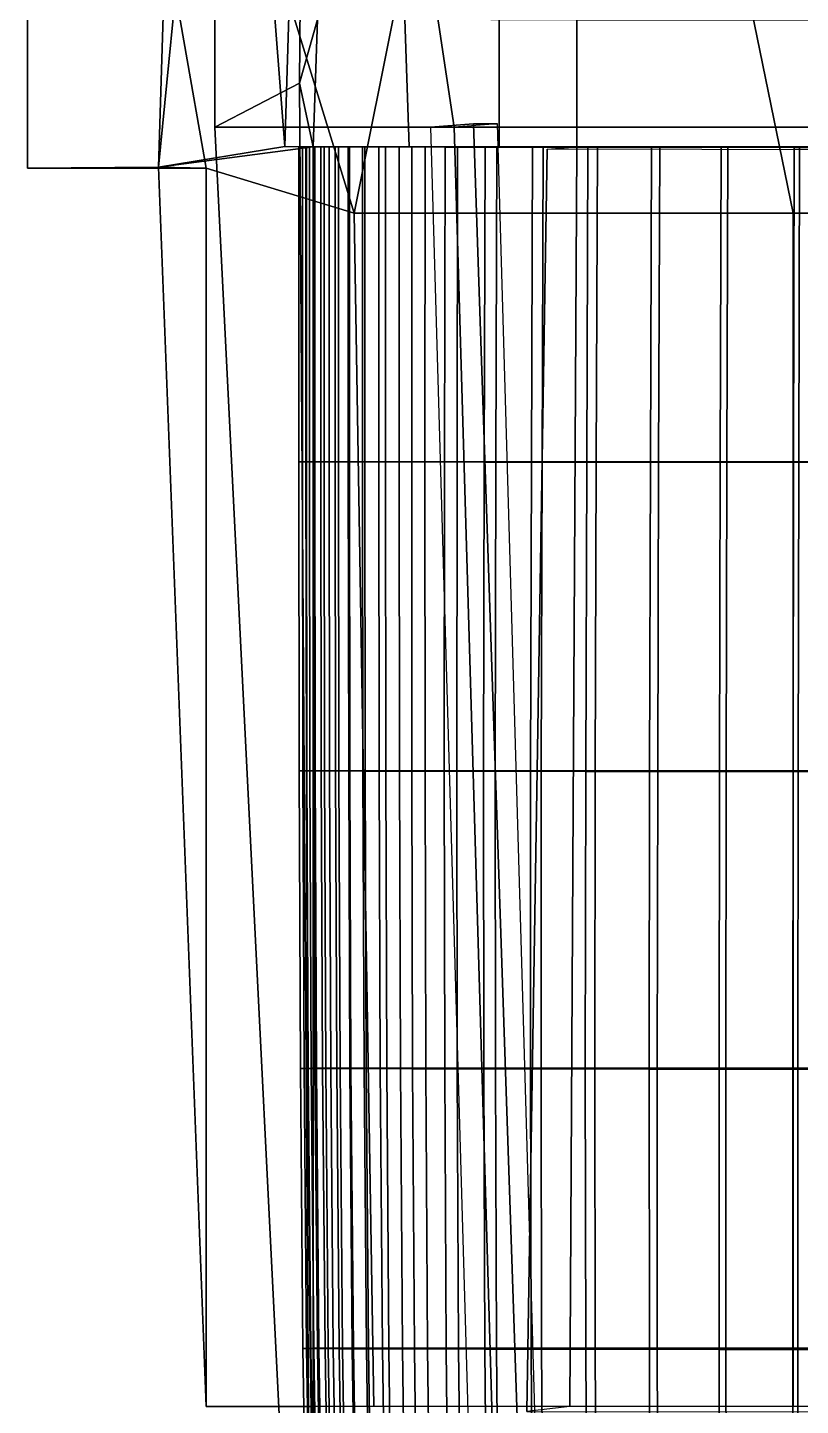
# Model space of a CAD drawing. Extents: x -7.9 to 7.9, y -12.5 to 11.9.
# Drawn here: x -1.407 to -0.453, y -8.435 to -6.735 of the extents above; entities that cross this region are included whole.
import ezdxf

# ---------------------------------------------------------------- set-up
doc = ezdxf.new("R2010")
doc.units = 0

msp = doc.modelspace()

# ---------------------------------------------------------------- linework, layer by layer
for points in [[(-0.0191, -6.8577, 1.8942), (-0.0191, -4.8885, 1.8929), (-1.1757, -4.8933, 1.8929), (-0.8801, -6.8577, 1.8942)], [(-1.1757, -6.8577, 2.7154), (-0.8801, -6.8577, 1.8942), (-1.1757, -4.8933, 1.8929), (-1.1757, -4.8933, 2.7154)], [(-1.1757, -6.8577, 2.7154), (-1.1757, -4.8933, 2.7154), (-1.0554, -4.8933, 2.7064), (-1.0711, -6.8036, 2.7083)], [(-1.0711, -6.8036, 2.7083), (-1.0554, -4.8933, 2.7064), (-1.0489, -6.7251, 2.887)], [(-1.4068, -6.9085, 2.8876), (-1.245, -6.907, 2.8947), (-1.188, -5.0522, 2.887), (-1.4068, -5.0525, 2.8876)], [(-1.4068, -6.9085, 2.358), (-1.4068, -6.9085, 2.8876), (-1.4068, -5.0525, 2.8876), (-1.4068, -5.6512, 1.898)], [(-1.245, -6.907, 2.8947), (-1.2041, -6.4889, 3.0639), (-1.1666, -5.2702, 3.0588), (-1.188, -5.0522, 2.887)], [(-1.0332, -5.053, 3.8295), (-1.0822, -5.2706, 3.5727), (-1.1196, -6.4893, 3.5778), (-1.0894, -6.8815, 3.8371)], [(-1.0894, -6.8815, 3.8371), (-0.8246, -6.8821, 4.2628), (-0.8246, -5.0525, 4.2628), (-1.0332, -5.053, 3.8295)], [(-0.8246, -6.8821, 4.2628), (-0.8246, -6.4686, 4.56), (-0.8246, -5.6879, 4.6029), (-0.8246, -5.0525, 4.2628)], [(-1.0035, -6.9637, 1.8637), (-1.4068, -5.6512, 1.898), (-0.7359, -5.6269, 1.7561)], [(-1.0035, -6.9637, 1.8637), (-0.7359, -5.6269, 1.7561), (-0.4619, -6.9637, 1.5434)], [(-0.0191, -6.9637, 1.5434), (-0.4619, -6.9637, 1.5434), (-0.7359, -5.6269, 1.7561), (-0.0191, -5.6269, 1.7561)], [(-1.4068, -5.6512, 1.898), (-1.0035, -6.9637, 1.8637), (-1.1865, -6.9085, 2.358)], [(-1.4068, -5.6512, 1.898), (-1.1865, -6.9085, 2.358), (-1.4068, -6.9085, 2.358)], [(-0.3954, -6.8821, 4.4769), (-0.3954, -6.4686, 4.7741), (-0.8246, -6.4686, 4.56), (-0.8246, -6.8821, 4.2628)], [(-1.0894, -6.8815, 3.8371), (-1.1196, -6.4893, 3.5778), (-1.2041, -6.4889, 3.0639), (-1.245, -6.907, 2.8947)], [(-1.0711, -6.8036, 2.7083), (-1.0489, -6.7251, 2.887), (-1.0543, -6.8821, 2.8876)], [(-1.0543, -6.8821, 2.8876), (-1.0489, -6.7251, 2.887), (-0.9409, -6.7247, 3.7824), (-0.9357, -6.8821, 3.7818)], [(-0.9357, -6.8821, 3.7818), (-0.9409, -6.7247, 3.7824), (-0.7286, -6.7255, 4.1048), (-0.7286, -6.8821, 4.1048)], [(-0.7286, -6.8821, 4.1048), (-0.7286, -6.7255, 4.1048), (-0.3604, -6.7255, 4.2749), (-0.3604, -6.8821, 4.2749)], [(-1.0711, -6.8036, 2.7083), (-1.0543, -9.2853, 2.7062), (-1.1757, -6.8577, 2.7154)], [(-1.0543, -8.4361, 2.8876), (-1.0543, -9.2853, 2.7062), (-1.0711, -6.8036, 2.7083), (-1.0543, -6.8821, 2.8876)], [(-0.8063, -9.3734, 1.8942), (-0.8801, -6.8577, 1.8942), (-1.1757, -6.8577, 2.7154), (-1.0543, -9.2853, 2.7062)], [(-0.9096, -6.8577, 1.9763), (-0.8362, -9.3759, 1.9721), (-0.7713, -9.3753, 1.9905), (-0.8565, -6.8538, 1.9887)], [(-0.9096, -6.8577, 1.9763), (-0.8565, -6.8538, 1.9887), (-0.8269, -6.8538, 1.8942), (-0.8801, -6.8577, 1.8942)], [(-0.0191, -9.3734, 1.8942), (-0.0191, -6.8577, 1.8942), (-0.8801, -6.8577, 1.8942), (-0.8063, -9.3734, 1.8942)], [(-0.7533, -9.3768, 1.8922), (-0.8269, -6.8538, 1.8942), (-0.8565, -6.8538, 1.9887), (-0.7713, -9.3753, 1.9905)], [(-1.0543, -6.8821, 2.8876), (-0.9357, -6.8821, 3.7818), (-1.0894, -6.8815, 3.8371), (-1.245, -6.907, 2.8947)], [(-1.0543, -6.8821, 2.8876), (-1.245, -6.907, 2.8947), (-1.1865, -8.4361, 2.8876), (-1.0543, -8.4361, 2.8876)], [(-0.7286, -6.8821, 4.1048), (-0.8246, -6.8821, 4.2628), (-1.0894, -6.8815, 3.8371), (-0.9357, -6.8821, 3.7818)], [(-1.058, -6.8821, 2.9855), (-1.0676, -6.8821, 2.889), (-1.072, -6.8821, 2.8894), (-1.0625, -6.8821, 2.9859)], [(-1.0676, -7.2706, 2.889), (-1.072, -7.2706, 2.8894), (-1.072, -6.8821, 2.8894), (-1.0676, -6.8821, 2.889)], [(-1.0625, -7.2706, 2.9859), (-1.0625, -6.8821, 2.9859), (-1.072, -6.8821, 2.8894), (-1.072, -7.2706, 2.8894)], [(-1.0536, -6.8821, 2.985), (-1.0631, -6.8821, 2.8885), (-1.0676, -6.8821, 2.889), (-1.058, -6.8821, 2.9855)], [(-1.0631, -7.2706, 2.8885), (-1.0676, -7.2706, 2.889), (-1.0676, -6.8821, 2.889), (-1.0631, -6.8821, 2.8885)], [(-1.0536, -6.8821, 2.985), (-1.0492, -6.8821, 2.9845), (-1.0587, -6.8821, 2.8881), (-1.0631, -6.8821, 2.8885)], [(-1.0631, -7.2706, 2.8885), (-1.0631, -6.8821, 2.8885), (-1.0587, -6.8821, 2.8881), (-1.0587, -7.2706, 2.8881)], [(-1.0478, -6.8821, 3.084), (-1.058, -6.8821, 2.9855), (-1.0625, -6.8821, 2.9859), (-1.0523, -6.8821, 3.0845)], [(-1.0523, -7.2707, 3.0843), (-1.0523, -6.8821, 3.0845), (-1.0625, -6.8821, 2.9859), (-1.0625, -7.2706, 2.9859)], [(-1.0492, -6.8821, 2.9845), (-1.0448, -6.8821, 2.984), (-1.0543, -6.8821, 2.8876), (-1.0587, -6.8821, 2.8881)], [(-1.0587, -7.2706, 2.8881), (-1.0587, -6.8821, 2.8881), (-1.0543, -6.8821, 2.8876), (-1.0543, -7.2706, 2.8876)], [(-1.0434, -6.8821, 3.0834), (-1.0536, -6.8821, 2.985), (-1.058, -6.8821, 2.9855), (-1.0478, -6.8821, 3.084)], [(-1.0448, -7.2706, 2.984), (-1.0543, -7.2706, 2.8876), (-1.0543, -6.8821, 2.8876), (-1.0448, -6.8821, 2.984)], [(-1.0434, -6.8821, 3.0834), (-1.039, -6.8821, 3.0829), (-1.0492, -6.8821, 2.9845), (-1.0536, -6.8821, 2.985)], [(-1.0478, -6.8821, 3.084), (-1.0523, -6.8821, 3.0845), (-1.0407, -6.8821, 3.187), (-1.0363, -6.8821, 3.1864)], [(-1.0523, -7.2707, 3.0843), (-1.0407, -7.2707, 3.1863), (-1.0407, -6.8821, 3.187), (-1.0523, -6.8821, 3.0845)], [(-1.039, -6.8821, 3.0829), (-1.0346, -6.8821, 3.0824), (-1.0448, -6.8821, 2.984), (-1.0492, -6.8821, 2.9845)], [(-1.0434, -6.8821, 3.0834), (-1.0478, -6.8821, 3.084), (-1.0363, -6.8821, 3.1864), (-1.0319, -6.8821, 3.1858)], [(-1.0346, -7.2706, 3.0822), (-1.0448, -7.2706, 2.984), (-1.0448, -6.8821, 2.984), (-1.0346, -6.8821, 3.0824)], [(-1.0434, -6.8821, 3.0834), (-1.0319, -6.8821, 3.1858), (-1.0275, -6.8821, 3.1851), (-1.039, -6.8821, 3.0829)], [(-1.0363, -6.8821, 3.1864), (-1.0407, -6.8821, 3.187), (-1.0272, -6.8821, 3.2954), (-1.0228, -6.8821, 3.2946)], [(-1.0407, -7.2707, 3.1863), (-1.0272, -7.2707, 3.2937), (-1.0272, -6.8821, 3.2954), (-1.0407, -6.8821, 3.187)], [(-1.039, -6.8821, 3.0829), (-1.0275, -6.8821, 3.1851), (-1.0231, -6.8821, 3.1845), (-1.0346, -6.8821, 3.0824)], [(-1.0319, -6.8821, 3.1858), (-1.0363, -6.8821, 3.1864), (-1.0228, -6.8821, 3.2946), (-1.0184, -6.8821, 3.2939)], [(-1.0346, -7.2706, 3.0822), (-1.0346, -6.8821, 3.0824), (-1.0231, -6.8821, 3.1845), (-1.0231, -7.2706, 3.1839)], [(-1.0319, -6.8821, 3.1858), (-1.0184, -6.8821, 3.2939), (-1.014, -6.8821, 3.2932), (-1.0275, -6.8821, 3.1851)], [(-1.0275, -6.8821, 3.1851), (-1.014, -6.8821, 3.2932), (-1.0096, -6.8821, 3.2925), (-1.0231, -6.8821, 3.1845)], [(-1.0065, -6.8821, 3.4108), (-1.0228, -6.8821, 3.2946), (-1.0272, -6.8821, 3.2954), (-1.0109, -6.8821, 3.4116)], [(-1.0109, -7.2707, 3.4084), (-1.0109, -6.8821, 3.4116), (-1.0272, -6.8821, 3.2954), (-1.0272, -7.2707, 3.2937)], [(-1.0231, -7.2706, 3.1839), (-1.0231, -6.8821, 3.1845), (-1.0096, -6.8821, 3.2925), (-1.0096, -7.2706, 3.2908)], [(-1.0022, -6.8821, 3.4099), (-1.0184, -6.8821, 3.2939), (-1.0228, -6.8821, 3.2946), (-1.0065, -6.8821, 3.4108)], [(-1.0022, -6.8821, 3.4099), (-0.9978, -6.8821, 3.409), (-1.014, -6.8821, 3.2932), (-1.0184, -6.8821, 3.2939)], [(-0.9978, -6.8821, 3.409), (-0.9934, -6.8821, 3.4081), (-1.0096, -6.8821, 3.2925), (-1.014, -6.8821, 3.2932)], [(-0.9863, -6.8821, 3.5299), (-1.0065, -6.8821, 3.4108), (-1.0109, -6.8821, 3.4116), (-0.9906, -6.8821, 3.531)], [(-0.9906, -7.2707, 3.5258), (-0.9906, -6.8821, 3.531), (-1.0109, -6.8821, 3.4116), (-1.0109, -7.2707, 3.4084)], [(-0.9934, -7.2706, 3.4048), (-1.0096, -7.2706, 3.2908), (-1.0096, -6.8821, 3.2925), (-0.9934, -6.8821, 3.4081)], [(-0.9819, -6.8821, 3.5288), (-1.0022, -6.8821, 3.4099), (-1.0065, -6.8821, 3.4108), (-0.9863, -6.8821, 3.5299)], [(-0.9819, -6.8821, 3.5288), (-0.9776, -6.8821, 3.5277), (-0.9978, -6.8821, 3.409), (-1.0022, -6.8821, 3.4099)], [(-0.9776, -6.8821, 3.5277), (-0.9733, -6.8821, 3.5266), (-0.9934, -6.8821, 3.4081), (-0.9978, -6.8821, 3.409)], [(-0.9733, -7.2706, 3.5213), (-0.9934, -7.2706, 3.4048), (-0.9934, -6.8821, 3.4081), (-0.9733, -6.8821, 3.5266)], [(-0.9863, -6.8821, 3.5299), (-0.9906, -6.8821, 3.531), (-0.9648, -6.8822, 3.6487), (-0.9606, -6.8821, 3.6473)], [(-0.9906, -7.2707, 3.5258), (-0.965, -7.2708, 3.6416), (-0.9648, -6.8822, 3.6487), (-0.9906, -6.8821, 3.531)], [(-0.9819, -6.8821, 3.5288), (-0.9863, -6.8821, 3.5299), (-0.9606, -6.8821, 3.6473), (-0.9564, -6.8821, 3.6459)], [(-0.9819, -6.8821, 3.5288), (-0.9564, -6.8821, 3.6459), (-0.9521, -6.8821, 3.6445), (-0.9776, -6.8821, 3.5277)], [(-0.9776, -6.8821, 3.5277), (-0.9521, -6.8821, 3.6445), (-0.9479, -6.8821, 3.6431), (-0.9733, -6.8821, 3.5266)], [(-0.9733, -7.2706, 3.5213), (-0.9733, -6.8821, 3.5266), (-0.9479, -6.8821, 3.6431), (-0.9481, -7.2706, 3.6359)], [(-0.965, -7.2708, 3.6416), (-0.9326, -7.2708, 3.7513), (-0.9323, -6.8822, 3.7598), (-0.9648, -6.8822, 3.6487)], [(-0.9606, -6.8821, 3.6473), (-0.9648, -6.8822, 3.6487), (-0.9323, -6.8822, 3.7598), (-0.9282, -6.8822, 3.758)], [(-0.9564, -6.8821, 3.6459), (-0.9606, -6.8821, 3.6473), (-0.9282, -6.8822, 3.758), (-0.9241, -6.8821, 3.7563)], [(-0.9564, -6.8821, 3.6459), (-0.9241, -6.8821, 3.7563), (-0.92, -6.8821, 3.7545), (-0.9521, -6.8821, 3.6445)], [(-0.9521, -6.8821, 3.6445), (-0.92, -6.8821, 3.7545), (-0.9159, -6.8821, 3.7528), (-0.9479, -6.8821, 3.6431)], [(-0.9481, -7.2706, 3.6359), (-0.9479, -6.8821, 3.6431), (-0.9159, -6.8821, 3.7528), (-0.9163, -7.2706, 3.7442)], [(-0.8922, -7.2709, 3.8503), (-0.8915, -6.8823, 3.8595), (-0.9323, -6.8822, 3.7598), (-0.9326, -7.2708, 3.7513)], [(-0.8877, -6.8822, 3.8574), (-0.9282, -6.8822, 3.758), (-0.9323, -6.8822, 3.7598), (-0.8915, -6.8823, 3.8595)], [(-0.8838, -6.8822, 3.8552), (-0.9241, -6.8821, 3.7563), (-0.9282, -6.8822, 3.758), (-0.8877, -6.8822, 3.8574)], [(-0.8838, -6.8822, 3.8552), (-0.8799, -6.8821, 3.8531), (-0.92, -6.8821, 3.7545), (-0.9241, -6.8821, 3.7563)], [(-0.8799, -6.8821, 3.8531), (-0.876, -6.8821, 3.8509), (-0.9159, -6.8821, 3.7528), (-0.92, -6.8821, 3.7545)], [(-0.8767, -7.2706, 3.8417), (-0.9163, -7.2706, 3.7442), (-0.9159, -6.8821, 3.7528), (-0.876, -6.8821, 3.8509)], [(-0.8431, -7.271, 3.9389), (-0.8421, -6.8823, 3.9483), (-0.8915, -6.8823, 3.8595), (-0.8922, -7.2709, 3.8503)], [(-0.8385, -6.8823, 3.9457), (-0.8877, -6.8822, 3.8574), (-0.8915, -6.8823, 3.8595), (-0.8421, -6.8823, 3.9483)], [(-0.8349, -6.8822, 3.9432), (-0.8838, -6.8822, 3.8552), (-0.8877, -6.8822, 3.8574), (-0.8385, -6.8823, 3.9457)], [(-0.8349, -6.8822, 3.9432), (-0.8313, -6.8821, 3.9406), (-0.8799, -6.8821, 3.8531), (-0.8838, -6.8822, 3.8552)], [(-0.8313, -6.8821, 3.9406), (-0.8277, -6.8821, 3.938), (-0.876, -6.8821, 3.8509), (-0.8799, -6.8821, 3.8531)], [(-0.8287, -7.2706, 3.9285), (-0.8767, -7.2706, 3.8417), (-0.876, -6.8821, 3.8509), (-0.8277, -6.8821, 3.938)], [(-0.8431, -7.271, 3.9389), (-0.7848, -7.271, 4.0169), (-0.7835, -6.8824, 4.0265), (-0.8421, -6.8823, 3.9483)], [(-0.8385, -6.8823, 3.9457), (-0.8421, -6.8823, 3.9483), (-0.7835, -6.8824, 4.0265), (-0.7802, -6.8823, 4.0235)], [(-0.8349, -6.8822, 3.9432), (-0.8385, -6.8823, 3.9457), (-0.7802, -6.8823, 4.0235), (-0.7769, -6.8822, 4.0205)], [(-0.8349, -6.8822, 3.9432), (-0.7769, -6.8822, 4.0205), (-0.7736, -6.8822, 4.0175), (-0.8313, -6.8821, 3.9406)], [(-0.8313, -6.8821, 3.9406), (-0.7736, -6.8822, 4.0175), (-0.7703, -6.8821, 4.0145), (-0.8277, -6.8821, 3.938)], [(-0.8287, -7.2706, 3.9285), (-0.8277, -6.8821, 3.938), (-0.7703, -6.8821, 4.0145), (-0.7717, -7.2706, 4.0048)], [(-0.3604, -6.8821, 4.2749), (-0.3954, -6.8821, 4.4769), (-0.8246, -6.8821, 4.2628), (-0.7286, -6.8821, 4.1048)], [(-0.7286, -6.8821, 4.1493), (-0.7375, -8.4361, 4.1153), (-0.7905, -8.4425, 4.1969), (-0.7656, -6.8849, 4.2394)], [(-0.3829, -8.4427, 4.3455), (-0.3837, -6.8857, 4.4139), (-0.7656, -6.8849, 4.2394), (-0.7905, -8.4425, 4.1969)], [(-0.7848, -7.271, 4.0169), (-0.7166, -7.2711, 4.0843), (-0.7151, -6.8825, 4.0945), (-0.7835, -6.8824, 4.0265)], [(-0.7802, -6.8823, 4.0235), (-0.7835, -6.8824, 4.0265), (-0.7151, -6.8825, 4.0945), (-0.7122, -6.8824, 4.0911)], [(-0.7769, -6.8822, 4.0205), (-0.7802, -6.8823, 4.0235), (-0.7122, -6.8824, 4.0911), (-0.7092, -6.8823, 4.0877)], [(-0.7769, -6.8822, 4.0205), (-0.7092, -6.8823, 4.0877), (-0.7063, -6.8822, 4.0843), (-0.7736, -6.8822, 4.0175)], [(-0.7736, -6.8822, 4.0175), (-0.7063, -6.8822, 4.0843), (-0.7034, -6.8821, 4.0809), (-0.7703, -6.8821, 4.0145)], [(-0.7717, -7.2706, 4.0048), (-0.7703, -6.8821, 4.0145), (-0.7034, -6.8821, 4.0809), (-0.7049, -7.2706, 4.0708)], [(-0.3604, -8.4361, 4.2509), (-0.7375, -8.4361, 4.1153), (-0.7286, -6.8821, 4.1493), (-0.3604, -6.8821, 4.3194)], [(-0.6378, -7.2712, 4.1413), (-0.6365, -6.8825, 4.1526), (-0.7151, -6.8825, 4.0945), (-0.7166, -7.2711, 4.0843)], [(-0.634, -6.8824, 4.1489), (-0.7122, -6.8824, 4.0911), (-0.7151, -6.8825, 4.0945), (-0.6365, -6.8825, 4.1526)], [(-0.6315, -6.8823, 4.1452), (-0.7092, -6.8823, 4.0877), (-0.7122, -6.8824, 4.0911), (-0.634, -6.8824, 4.1489)], [(-0.6315, -6.8823, 4.1452), (-0.629, -6.8822, 4.1415), (-0.7063, -6.8822, 4.0843), (-0.7092, -6.8823, 4.0877)], [(-0.629, -6.8822, 4.1415), (-0.6265, -6.8821, 4.1378), (-0.7034, -6.8821, 4.0809), (-0.7063, -6.8822, 4.0843)], [(-0.6279, -7.2706, 4.1265), (-0.7049, -7.2706, 4.0708), (-0.7034, -6.8821, 4.0809), (-0.6265, -6.8821, 4.1378)], [(-0.5517, -7.2712, 4.1883), (-0.5506, -6.8826, 4.2011), (-0.6365, -6.8825, 4.1526), (-0.6378, -7.2712, 4.1413)], [(-0.5486, -6.8825, 4.1972), (-0.634, -6.8824, 4.1489), (-0.6365, -6.8825, 4.1526), (-0.5506, -6.8826, 4.2011)], [(-0.5465, -6.8823, 4.1932), (-0.6315, -6.8823, 4.1452), (-0.634, -6.8824, 4.1489), (-0.5486, -6.8825, 4.1972)], [(-0.5465, -6.8823, 4.1932), (-0.5444, -6.8822, 4.1893), (-0.629, -6.8822, 4.1415), (-0.6315, -6.8823, 4.1452)], [(-0.5444, -6.8822, 4.1893), (-0.5424, -6.8821, 4.1853), (-0.6265, -6.8821, 4.1378), (-0.629, -6.8822, 4.1415)], [(-0.5435, -7.2706, 4.1725), (-0.6279, -7.2706, 4.1265), (-0.6265, -6.8821, 4.1378), (-0.5424, -6.8821, 4.1853)], [(-0.5517, -7.2712, 4.1883), (-0.4613, -7.2713, 4.2259), (-0.4606, -6.8827, 4.2403), (-0.5506, -6.8826, 4.2011)], [(-0.5486, -6.8825, 4.1972), (-0.5506, -6.8826, 4.2011), (-0.4606, -6.8827, 4.2403), (-0.459, -6.8825, 4.2362)], [(-0.5465, -6.8823, 4.1932), (-0.5486, -6.8825, 4.1972), (-0.459, -6.8825, 4.2362), (-0.4574, -6.8824, 4.2321)], [(-0.5465, -6.8823, 4.1932), (-0.4574, -6.8824, 4.2321), (-0.4557, -6.8822, 4.228), (-0.5444, -6.8822, 4.1893)], [(-0.5444, -6.8822, 4.1893), (-0.4557, -6.8822, 4.228), (-0.4541, -6.8821, 4.2238), (-0.5424, -6.8821, 4.1853)], [(-0.5435, -7.2706, 4.1725), (-0.5424, -6.8821, 4.1853), (-0.4541, -6.8821, 4.2238), (-0.4548, -7.2706, 4.2094)], [(-0.4613, -7.2713, 4.2259), (-0.3698, -7.2714, 4.2548), (-0.3694, -6.8827, 4.2706), (-0.4606, -6.8827, 4.2403)], [(-0.459, -6.8825, 4.2362), (-0.4606, -6.8827, 4.2403), (-0.3694, -6.8827, 4.2706), (-0.3682, -6.8826, 4.2663)], [(-0.4574, -6.8824, 4.2321), (-0.459, -6.8825, 4.2362), (-0.3682, -6.8826, 4.2663), (-0.367, -6.8824, 4.2621)], [(-0.4574, -6.8824, 4.2321), (-0.367, -6.8824, 4.2621), (-0.3658, -6.8822, 4.2578), (-0.4557, -6.8822, 4.228)], [(-0.4557, -6.8822, 4.228), (-0.3658, -6.8822, 4.2578), (-0.3646, -6.8821, 4.2536), (-0.4541, -6.8821, 4.2238)], [(-0.4548, -7.2706, 4.2094), (-0.4541, -6.8821, 4.2238), (-0.3646, -6.8821, 4.2536), (-0.3649, -7.2706, 4.2378)], [(-1.245, -6.907, 2.8947), (-1.4068, -6.9085, 2.8876), (-1.4068, -6.9085, 2.358), (-1.1865, -6.9085, 2.358)], [(-1.245, -6.907, 2.8947), (-1.1865, -6.9085, 2.358), (-1.1865, -8.4361, 2.358), (-1.1865, -8.4361, 2.8876)], [(-1.1865, -8.4361, 2.358), (-1.1865, -6.9085, 2.358), (-1.0035, -6.9637, 1.8637), (-0.9795, -8.4361, 1.8661)], [(-0.4619, -8.4361, 1.5434), (-0.9795, -8.4361, 1.8661), (-1.0035, -6.9637, 1.8637), (-0.4619, -6.9637, 1.5434)], [(-0.0191, -8.4361, 1.5434), (-0.4619, -8.4361, 1.5434), (-0.4619, -6.9637, 1.5434), (-0.0191, -6.9637, 1.5434)], [(-1.0671, -7.652, 2.889), (-1.0715, -7.6521, 2.8894), (-1.072, -7.2706, 2.8894), (-1.0676, -7.2706, 2.889)], [(-1.062, -7.6521, 2.9859), (-1.0625, -7.2706, 2.9859), (-1.072, -7.2706, 2.8894), (-1.0715, -7.6521, 2.8894)], [(-1.0626, -7.652, 2.8885), (-1.0671, -7.652, 2.889), (-1.0676, -7.2706, 2.889), (-1.0631, -7.2706, 2.8885)], [(-1.0626, -7.652, 2.8885), (-1.0631, -7.2706, 2.8885), (-1.0587, -7.2706, 2.8881), (-1.0582, -7.652, 2.8881)], [(-1.0518, -7.6521, 3.084), (-1.0523, -7.2707, 3.0843), (-1.0625, -7.2706, 2.9859), (-1.062, -7.6521, 2.9859)], [(-1.0582, -7.652, 2.8881), (-1.0587, -7.2706, 2.8881), (-1.0543, -7.2706, 2.8876), (-1.0538, -7.6519, 2.8876)], [(-1.0442, -7.6519, 2.984), (-1.0538, -7.6519, 2.8876), (-1.0543, -7.2706, 2.8876), (-1.0448, -7.2706, 2.984)], [(-1.0518, -7.6521, 3.084), (-1.0402, -7.6521, 3.1855), (-1.0407, -7.2707, 3.1863), (-1.0523, -7.2707, 3.0843)], [(-1.0341, -7.6519, 3.0819), (-1.0442, -7.6519, 2.984), (-1.0448, -7.2706, 2.984), (-1.0346, -7.2706, 3.0822)], [(-1.0402, -7.6521, 3.1855), (-1.0267, -7.6521, 3.2918), (-1.0272, -7.2707, 3.2937), (-1.0407, -7.2707, 3.1863)], [(-1.0341, -7.6519, 3.0819), (-1.0346, -7.2706, 3.0822), (-1.0231, -7.2706, 3.1839), (-1.0226, -7.6519, 3.183)], [(-1.0104, -7.6521, 3.4048), (-1.0109, -7.2707, 3.4084), (-1.0272, -7.2707, 3.2937), (-1.0267, -7.6521, 3.2918)], [(-1.0226, -7.6519, 3.183), (-1.0231, -7.2706, 3.1839), (-1.0096, -7.2706, 3.2908), (-1.0091, -7.6519, 3.2889)], [(-0.9902, -7.6522, 3.5203), (-0.9906, -7.2707, 3.5258), (-1.0109, -7.2707, 3.4084), (-1.0104, -7.6521, 3.4048)], [(-0.9929, -7.6519, 3.4012), (-1.0091, -7.6519, 3.2889), (-1.0096, -7.2706, 3.2908), (-0.9934, -7.2706, 3.4048)], [(-0.9729, -7.6519, 3.5158), (-0.9929, -7.6519, 3.4012), (-0.9934, -7.2706, 3.4048), (-0.9733, -7.2706, 3.5213)], [(-0.9902, -7.6522, 3.5203), (-0.9646, -7.6522, 3.6341), (-0.965, -7.2708, 3.6416), (-0.9906, -7.2707, 3.5258)], [(-0.9729, -7.6519, 3.5158), (-0.9733, -7.2706, 3.5213), (-0.9481, -7.2706, 3.6359), (-0.9478, -7.6519, 3.6285)], [(-0.9646, -7.6522, 3.6341), (-0.9325, -7.6523, 3.7422), (-0.9326, -7.2708, 3.7513), (-0.965, -7.2708, 3.6416)], [(-0.9478, -7.6519, 3.6285), (-0.9481, -7.2706, 3.6359), (-0.9163, -7.2706, 3.7442), (-0.9162, -7.6519, 3.7352)], [(-0.8925, -7.6524, 3.8405), (-0.8922, -7.2709, 3.8503), (-0.9326, -7.2708, 3.7513), (-0.9325, -7.6523, 3.7422)], [(-0.877, -7.6519, 3.8318), (-0.9162, -7.6519, 3.7352), (-0.9163, -7.2706, 3.7442), (-0.8767, -7.2706, 3.8417)], [(-0.8438, -7.6524, 3.9286), (-0.8431, -7.271, 3.9389), (-0.8922, -7.2709, 3.8503), (-0.8925, -7.6524, 3.8405)], [(-0.8294, -7.6519, 3.9182), (-0.877, -7.6519, 3.8318), (-0.8767, -7.2706, 3.8417), (-0.8287, -7.2706, 3.9285)], [(-0.8438, -7.6524, 3.9286), (-0.7858, -7.6525, 4.0063), (-0.7848, -7.271, 4.0169), (-0.8431, -7.271, 3.9389)], [(-0.8294, -7.6519, 3.9182), (-0.8287, -7.2706, 3.9285), (-0.7717, -7.2706, 4.0048), (-0.7727, -7.6519, 3.9942)], [(-0.7858, -7.6525, 4.0063), (-0.7177, -7.6526, 4.0732), (-0.7166, -7.2711, 4.0843), (-0.7848, -7.271, 4.0169)], [(-0.7727, -7.6519, 3.9942), (-0.7717, -7.2706, 4.0048), (-0.7049, -7.2706, 4.0708), (-0.7062, -7.6519, 4.0596)], [(-0.6389, -7.6527, 4.129), (-0.6378, -7.2712, 4.1413), (-0.7166, -7.2711, 4.0843), (-0.7177, -7.6526, 4.0732)], [(-0.629, -7.6519, 4.1141), (-0.7062, -7.6519, 4.0596), (-0.7049, -7.2706, 4.0708), (-0.6279, -7.2706, 4.1265)], [(-0.5525, -7.6527, 4.1745), (-0.5517, -7.2712, 4.1883), (-0.6378, -7.2712, 4.1413), (-0.6389, -7.6527, 4.129)], [(-0.5444, -7.6519, 4.1587), (-0.629, -7.6519, 4.1141), (-0.6279, -7.2706, 4.1265), (-0.5435, -7.2706, 4.1725)], [(-0.5525, -7.6527, 4.1745), (-0.4618, -7.6528, 4.2107), (-0.4613, -7.2713, 4.2259), (-0.5517, -7.2712, 4.1883)], [(-0.5444, -7.6519, 4.1587), (-0.5435, -7.2706, 4.1725), (-0.4548, -7.2706, 4.2094), (-0.4554, -7.6519, 4.1942)], [(-0.4618, -7.6528, 4.2107), (-0.37, -7.6529, 4.2383), (-0.3698, -7.2714, 4.2548), (-0.4613, -7.2713, 4.2259)], [(-0.4554, -7.6519, 4.1942), (-0.4548, -7.2706, 4.2094), (-0.3649, -7.2706, 4.2378), (-0.3652, -7.6519, 4.2213)], [(-1.0671, -7.652, 2.889), (-1.0655, -8.0191, 2.889), (-1.0699, -8.0192, 2.8894), (-1.0715, -7.6521, 2.8894)], [(-1.062, -7.6521, 2.9859), (-1.0715, -7.6521, 2.8894), (-1.0699, -8.0192, 2.8894), (-1.0604, -8.0192, 2.9857)], [(-1.0626, -7.652, 2.8885), (-1.0611, -8.0191, 2.8885), (-1.0655, -8.0191, 2.889), (-1.0671, -7.652, 2.889)], [(-1.0626, -7.652, 2.8885), (-1.0582, -7.652, 2.8881), (-1.0566, -8.019, 2.8881), (-1.0611, -8.0191, 2.8885)], [(-1.0518, -7.6521, 3.084), (-1.062, -7.6521, 2.9859), (-1.0604, -8.0192, 2.9857), (-1.0502, -8.0192, 3.0834)], [(-1.0582, -7.652, 2.8881), (-1.0538, -7.6519, 2.8876), (-1.0522, -8.0189, 2.8876), (-1.0566, -8.019, 2.8881)], [(-1.0442, -7.6519, 2.984), (-1.0427, -8.0189, 2.9838), (-1.0522, -8.0189, 2.8876), (-1.0538, -7.6519, 2.8876)], [(-1.0518, -7.6521, 3.084), (-1.0502, -8.0192, 3.0834), (-1.0387, -8.0192, 3.1842), (-1.0402, -7.6521, 3.1855)], [(-1.0341, -7.6519, 3.0819), (-1.0325, -8.0189, 3.0813), (-1.0427, -8.0189, 2.9838), (-1.0442, -7.6519, 2.984)], [(-1.0402, -7.6521, 3.1855), (-1.0387, -8.0192, 3.1842), (-1.0252, -8.0193, 3.2895), (-1.0267, -7.6521, 3.2918)], [(-1.0341, -7.6519, 3.0819), (-1.0226, -7.6519, 3.183), (-1.021, -8.0189, 3.1818), (-1.0325, -8.0189, 3.0813)], [(-1.0104, -7.6521, 3.4048), (-1.0267, -7.6521, 3.2918), (-1.0252, -8.0193, 3.2895), (-1.009, -8.0193, 3.4007)], [(-1.0226, -7.6519, 3.183), (-1.0091, -7.6519, 3.2889), (-1.0076, -8.0189, 3.2865), (-1.021, -8.0189, 3.1818)], [(-0.9902, -7.6522, 3.5203), (-1.0104, -7.6521, 3.4048), (-1.009, -8.0193, 3.4007), (-0.9888, -8.0193, 3.5141)], [(-0.9929, -7.6519, 3.4012), (-0.9915, -8.0189, 3.3971), (-1.0076, -8.0189, 3.2865), (-1.0091, -7.6519, 3.2889)], [(-0.9729, -7.6519, 3.5158), (-0.9716, -8.0189, 3.5096), (-0.9915, -8.0189, 3.3971), (-0.9929, -7.6519, 3.4012)], [(-0.9902, -7.6522, 3.5203), (-0.9888, -8.0193, 3.5141), (-0.9634, -8.0194, 3.6259), (-0.9646, -7.6522, 3.6341)], [(-0.9729, -7.6519, 3.5158), (-0.9478, -7.6519, 3.6285), (-0.9466, -8.0189, 3.6202), (-0.9716, -8.0189, 3.5096)], [(-0.9646, -7.6522, 3.6341), (-0.9634, -8.0194, 3.6259), (-0.9316, -8.0195, 3.7323), (-0.9325, -7.6523, 3.7422)], [(-0.9478, -7.6519, 3.6285), (-0.9162, -7.6519, 3.7352), (-0.9153, -8.0189, 3.7252), (-0.9466, -8.0189, 3.6202)], [(-0.8925, -7.6524, 3.8405), (-0.9325, -7.6523, 3.7422), (-0.9316, -8.0195, 3.7323), (-0.8919, -8.0195, 3.8294)], [(-0.877, -7.6519, 3.8318), (-0.8765, -8.0189, 3.8207), (-0.9153, -8.0189, 3.7252), (-0.9162, -7.6519, 3.7352)], [(-0.8438, -7.6524, 3.9286), (-0.8925, -7.6524, 3.8405), (-0.8919, -8.0195, 3.8294), (-0.8437, -8.0196, 3.9168)], [(-0.8294, -7.6519, 3.9182), (-0.8293, -8.0189, 3.9063), (-0.8765, -8.0189, 3.8207), (-0.877, -7.6519, 3.8318)], [(-0.8438, -7.6524, 3.9286), (-0.8437, -8.0196, 3.9168), (-0.7861, -8.0197, 3.9938), (-0.7858, -7.6525, 4.0063)], [(-0.8294, -7.6519, 3.9182), (-0.7727, -7.6519, 3.9942), (-0.773, -8.0189, 3.9816), (-0.8293, -8.0189, 3.9063)], [(-0.7858, -7.6525, 4.0063), (-0.7861, -8.0197, 3.9938), (-0.7183, -8.0198, 4.0599), (-0.7177, -7.6526, 4.0732)], [(-0.7727, -7.6519, 3.9942), (-0.7062, -7.6519, 4.0596), (-0.7067, -8.0189, 4.0463), (-0.773, -8.0189, 3.9816)], [(-0.6389, -7.6527, 4.129), (-0.7177, -7.6526, 4.0732), (-0.7183, -8.0198, 4.0599), (-0.6395, -8.0199, 4.1146)], [(-0.629, -7.6519, 4.1141), (-0.6296, -8.0189, 4.0997), (-0.7067, -8.0189, 4.0463), (-0.7062, -7.6519, 4.0596)], [(-0.5525, -7.6527, 4.1745), (-0.6389, -7.6527, 4.129), (-0.6395, -8.0199, 4.1146), (-0.553, -8.02, 4.1589)], [(-0.5444, -7.6519, 4.1587), (-0.5449, -8.0189, 4.1431), (-0.6296, -8.0189, 4.0997), (-0.629, -7.6519, 4.1141)], [(-0.5525, -7.6527, 4.1745), (-0.553, -8.02, 4.1589), (-0.4622, -8.02, 4.1938), (-0.4618, -7.6528, 4.2107)], [(-0.5444, -7.6519, 4.1587), (-0.4554, -7.6519, 4.1942), (-0.4558, -8.0189, 4.1773), (-0.5449, -8.0189, 4.1431)], [(-0.4618, -7.6528, 4.2107), (-0.4622, -8.02, 4.1938), (-0.3702, -8.0201, 4.2204), (-0.37, -7.6529, 4.2383)], [(-0.4554, -7.6519, 4.1942), (-0.3652, -7.6519, 4.2213), (-0.3654, -8.0189, 4.2034), (-0.4558, -8.0189, 4.1773)], [(-1.0655, -8.0191, 2.889), (-1.0623, -8.3648, 2.889), (-1.0668, -8.3649, 2.8894), (-1.0699, -8.0192, 2.8894)], [(-1.0604, -8.0192, 2.9857), (-1.0699, -8.0192, 2.8894), (-1.0668, -8.3649, 2.8894), (-1.0573, -8.3649, 2.9853)], [(-1.0611, -8.0191, 2.8885), (-1.0579, -8.3647, 2.8885), (-1.0623, -8.3648, 2.889), (-1.0655, -8.0191, 2.889)], [(-1.0611, -8.0191, 2.8885), (-1.0566, -8.019, 2.8881), (-1.0535, -8.3645, 2.8881), (-1.0579, -8.3647, 2.8885)], [(-1.0502, -8.0192, 3.0834), (-1.0604, -8.0192, 2.9857), (-1.0573, -8.3649, 2.9853), (-1.0471, -8.3649, 3.0824)], [(-1.0566, -8.019, 2.8881), (-1.0522, -8.0189, 2.8876), (-1.049, -8.3644, 2.8876), (-1.0535, -8.3645, 2.8881)], [(-1.0427, -8.0189, 2.9838), (-1.0396, -8.3644, 2.9833), (-1.049, -8.3644, 2.8876), (-1.0522, -8.0189, 2.8876)], [(-1.0502, -8.0192, 3.0834), (-1.0471, -8.3649, 3.0824), (-1.0356, -8.3649, 3.1823), (-1.0387, -8.0192, 3.1842)], [(-1.0325, -8.0189, 3.0813), (-1.0294, -8.3644, 3.0803), (-1.0396, -8.3644, 2.9833), (-1.0427, -8.0189, 2.9838)], [(-1.0387, -8.0192, 3.1842), (-1.0356, -8.3649, 3.1823), (-1.0222, -8.365, 3.2863), (-1.0252, -8.0193, 3.2895)], [(-1.0325, -8.0189, 3.0813), (-1.021, -8.0189, 3.1818), (-1.018, -8.3644, 3.1799), (-1.0294, -8.3644, 3.0803)], [(-1.009, -8.0193, 3.4007), (-1.0252, -8.0193, 3.2895), (-1.0222, -8.365, 3.2863), (-1.0061, -8.365, 3.3957)], [(-1.021, -8.0189, 3.1818), (-1.0076, -8.0189, 3.2865), (-1.0046, -8.3644, 3.2834), (-1.018, -8.3644, 3.1799)], [(-0.9888, -8.0193, 3.5141), (-1.009, -8.0193, 3.4007), (-1.0061, -8.365, 3.3957), (-0.9861, -8.365, 3.507)], [(-0.9915, -8.0189, 3.3971), (-0.9886, -8.3644, 3.3921), (-1.0046, -8.3644, 3.2834), (-1.0076, -8.0189, 3.2865)], [(-0.9716, -8.0189, 3.5096), (-0.9688, -8.3644, 3.5024), (-0.9886, -8.3644, 3.3921), (-0.9915, -8.0189, 3.3971)], [(-0.9888, -8.0193, 3.5141), (-0.9861, -8.365, 3.507), (-0.9609, -8.3651, 3.6166), (-0.9634, -8.0194, 3.6259)], [(-0.9716, -8.0189, 3.5096), (-0.9466, -8.0189, 3.6202), (-0.9441, -8.3644, 3.6108), (-0.9688, -8.3644, 3.5024)], [(-0.9634, -8.0194, 3.6259), (-0.9609, -8.3651, 3.6166), (-0.9293, -8.3652, 3.7209), (-0.9316, -8.0195, 3.7323)], [(-0.9466, -8.0189, 3.6202), (-0.9153, -8.0189, 3.7252), (-0.9131, -8.3644, 3.7137), (-0.9441, -8.3644, 3.6108)], [(-0.8919, -8.0195, 3.8294), (-0.9316, -8.0195, 3.7323), (-0.9293, -8.3652, 3.7209), (-0.8901, -8.3653, 3.8164)], [(-0.8765, -8.0189, 3.8207), (-0.8747, -8.3644, 3.8076), (-0.9131, -8.3644, 3.7137), (-0.9153, -8.0189, 3.7252)], [(-0.8437, -8.0196, 3.9168), (-0.8919, -8.0195, 3.8294), (-0.8901, -8.3653, 3.8164), (-0.8424, -8.3654, 3.9024)], [(-0.8293, -8.0189, 3.9063), (-0.8281, -8.3644, 3.892), (-0.8747, -8.3644, 3.8076), (-0.8765, -8.0189, 3.8207)], [(-0.8437, -8.0196, 3.9168), (-0.8424, -8.3654, 3.9024), (-0.7852, -8.3655, 3.9783), (-0.7861, -8.0197, 3.9938)], [(-0.8293, -8.0189, 3.9063), (-0.773, -8.0189, 3.9816), (-0.7722, -8.3644, 3.9662), (-0.8281, -8.3644, 3.892)], [(-0.7861, -8.0197, 3.9938), (-0.7852, -8.3655, 3.9783), (-0.7178, -8.3656, 4.0435), (-0.7183, -8.0198, 4.0599)], [(-0.773, -8.0189, 3.9816), (-0.7067, -8.0189, 4.0463), (-0.7063, -8.3644, 4.0298), (-0.7722, -8.3644, 3.9662)], [(-0.6395, -8.0199, 4.1146), (-0.7183, -8.0198, 4.0599), (-0.7178, -8.3656, 4.0435), (-0.6393, -8.3657, 4.0972)], [(-0.6296, -8.0189, 4.0997), (-0.6295, -8.3644, 4.0823), (-0.7063, -8.3644, 4.0298), (-0.7067, -8.0189, 4.0463)], [(-0.553, -8.02, 4.1589), (-0.6395, -8.0199, 4.1146), (-0.6393, -8.3657, 4.0972), (-0.553, -8.3658, 4.1405)], [(-0.5449, -8.0189, 4.1431), (-0.5449, -8.3644, 4.1247), (-0.6295, -8.3644, 4.0823), (-0.6296, -8.0189, 4.0997)], [(-0.553, -8.02, 4.1589), (-0.553, -8.3658, 4.1405), (-0.4622, -8.3658, 4.1745), (-0.4622, -8.02, 4.1938)], [(-0.5449, -8.0189, 4.1431), (-0.4558, -8.0189, 4.1773), (-0.4558, -8.3644, 4.158), (-0.5449, -8.3644, 4.1247)], [(-0.4622, -8.02, 4.1938), (-0.4622, -8.3658, 4.1745), (-0.3703, -8.3659, 4.2004), (-0.3702, -8.0201, 4.2204)], [(-0.4558, -8.0189, 4.1773), (-0.3654, -8.0189, 4.2034), (-0.3655, -8.3644, 4.1833), (-0.4558, -8.3644, 4.158)], [(-1.0571, -8.6818, 2.889), (-1.0615, -8.682, 2.8894), (-1.0668, -8.3649, 2.8894), (-1.0623, -8.3648, 2.889)], [(-1.0521, -8.682, 2.9845), (-1.0573, -8.3649, 2.9853), (-1.0668, -8.3649, 2.8894), (-1.0615, -8.682, 2.8894)], [(-1.0527, -8.6816, 2.8885), (-1.0571, -8.6818, 2.889), (-1.0623, -8.3648, 2.889), (-1.0579, -8.3647, 2.8885)], [(-1.0527, -8.6816, 2.8885), (-1.0579, -8.3647, 2.8885), (-1.0535, -8.3645, 2.8881), (-1.0483, -8.6815, 2.8881)], [(-1.042, -8.682, 3.0809), (-1.0471, -8.3649, 3.0824), (-1.0573, -8.3649, 2.9853), (-1.0521, -8.682, 2.9845)], [(-1.0483, -8.6815, 2.8881), (-1.0535, -8.3645, 2.8881), (-1.049, -8.3644, 2.8876), (-1.0438, -8.6813, 2.8876)], [(-1.0344, -8.6813, 2.9826), (-1.0438, -8.6813, 2.8876), (-1.049, -8.3644, 2.8876), (-1.0396, -8.3644, 2.9833)], [(-1.042, -8.682, 3.0809), (-1.0305, -8.682, 3.1797), (-1.0356, -8.3649, 3.1823), (-1.0471, -8.3649, 3.0824)], [(-1.0243, -8.6813, 3.0787), (-1.0344, -8.6813, 2.9826), (-1.0396, -8.3644, 2.9833), (-1.0294, -8.3644, 3.0803)], [(-1.0305, -8.682, 3.1797), (-1.0172, -8.6821, 3.2822), (-1.0222, -8.365, 3.2863), (-1.0356, -8.3649, 3.1823)], [(-1.0243, -8.6813, 3.0787), (-1.0294, -8.3644, 3.0803), (-1.018, -8.3644, 3.1799), (-1.0129, -8.6813, 3.1772)], [(-1.0012, -8.6821, 3.3896), (-1.0061, -8.365, 3.3957), (-1.0222, -8.365, 3.2863), (-1.0172, -8.6821, 3.2822)], [(-1.0129, -8.6813, 3.1772), (-1.018, -8.3644, 3.1799), (-1.0046, -8.3644, 3.2834), (-0.9996, -8.6813, 3.2792)], [(-0.9814, -8.6822, 3.4986), (-0.9861, -8.365, 3.507), (-1.0061, -8.365, 3.3957), (-1.0012, -8.6821, 3.3896)], [(-0.9838, -8.6813, 3.3859), (-0.9996, -8.6813, 3.2792), (-1.0046, -8.3644, 3.2834), (-0.9886, -8.3644, 3.3921)], [(-0.9643, -8.6813, 3.4939), (-0.9838, -8.6813, 3.3859), (-0.9886, -8.3644, 3.3921), (-0.9688, -8.3644, 3.5024)], [(-0.9814, -8.6822, 3.4986), (-0.9566, -8.6823, 3.6057), (-0.9609, -8.3651, 3.6166), (-0.9861, -8.365, 3.507)], [(-0.9643, -8.6813, 3.4939), (-0.9688, -8.3644, 3.5024), (-0.9441, -8.3644, 3.6108), (-0.9398, -8.6813, 3.5999)], [(-0.9566, -8.6823, 3.6057), (-0.9254, -8.6824, 3.7076), (-0.9293, -8.3652, 3.7209), (-0.9609, -8.3651, 3.6166)], [(-0.9398, -8.6813, 3.5999), (-0.9441, -8.3644, 3.6108), (-0.9131, -8.3644, 3.7137), (-0.9092, -8.6813, 3.7004)], [(-0.8867, -8.6825, 3.8009), (-0.8901, -8.3653, 3.8164), (-0.9293, -8.3652, 3.7209), (-0.9254, -8.6824, 3.7076)], [(-0.8713, -8.6813, 3.792), (-0.9092, -8.6813, 3.7004), (-0.9131, -8.3644, 3.7137), (-0.8747, -8.3644, 3.8076)], [(-0.8395, -8.6826, 3.8849), (-0.8424, -8.3654, 3.9024), (-0.8901, -8.3653, 3.8164), (-0.8867, -8.6825, 3.8009)], [(-0.8252, -8.6813, 3.8743), (-0.8713, -8.6813, 3.792), (-0.8747, -8.3644, 3.8076), (-0.8281, -8.3644, 3.892)], [(-0.8395, -8.6826, 3.8849), (-0.7829, -8.6827, 3.9591), (-0.7852, -8.3655, 3.9783), (-0.8424, -8.3654, 3.9024)], [(-0.8252, -8.6813, 3.8743), (-0.8281, -8.3644, 3.892), (-0.7722, -8.3644, 3.9662), (-0.77, -8.6813, 3.9469)], [(-0.7829, -8.6827, 3.9591), (-0.7161, -8.6828, 4.0228), (-0.7178, -8.3656, 4.0435), (-0.7852, -8.3655, 3.9783)], [(-0.77, -8.6813, 3.9469), (-0.7722, -8.3644, 3.9662), (-0.7063, -8.3644, 4.0298), (-0.7047, -8.6813, 4.0092)], [(-0.6381, -8.6829, 4.0756), (-0.6393, -8.3657, 4.0972), (-0.7178, -8.3656, 4.0435), (-0.7161, -8.6828, 4.0228)], [(-0.6283, -8.6813, 4.0607), (-0.7047, -8.6813, 4.0092), (-0.7063, -8.3644, 4.0298), (-0.6295, -8.3644, 4.0823)], [(-0.5522, -8.683, 4.1183), (-0.553, -8.3658, 4.1405), (-0.6393, -8.3657, 4.0972), (-0.6381, -8.6829, 4.0756)], [(-0.5442, -8.6813, 4.1025), (-0.6283, -8.6813, 4.0607), (-0.6295, -8.3644, 4.0823), (-0.5449, -8.3644, 4.1247)], [(-0.5522, -8.683, 4.1183), (-0.4618, -8.683, 4.1519), (-0.4622, -8.3658, 4.1745), (-0.553, -8.3658, 4.1405)], [(-0.5442, -8.6813, 4.1025), (-0.5449, -8.3644, 4.1247), (-0.4558, -8.3644, 4.158), (-0.4555, -8.6813, 4.1354)], [(-0.4618, -8.683, 4.1519), (-0.3701, -8.6831, 4.1774), (-0.3703, -8.3659, 4.2004), (-0.4622, -8.3658, 4.1745)], [(-0.4555, -8.6813, 4.1354), (-0.4558, -8.3644, 4.158), (-0.3655, -8.3644, 4.1833), (-0.3654, -8.6813, 4.1604)]]:
    msp.add_3dface(points)

doc.saveas('drawing.dxf')
